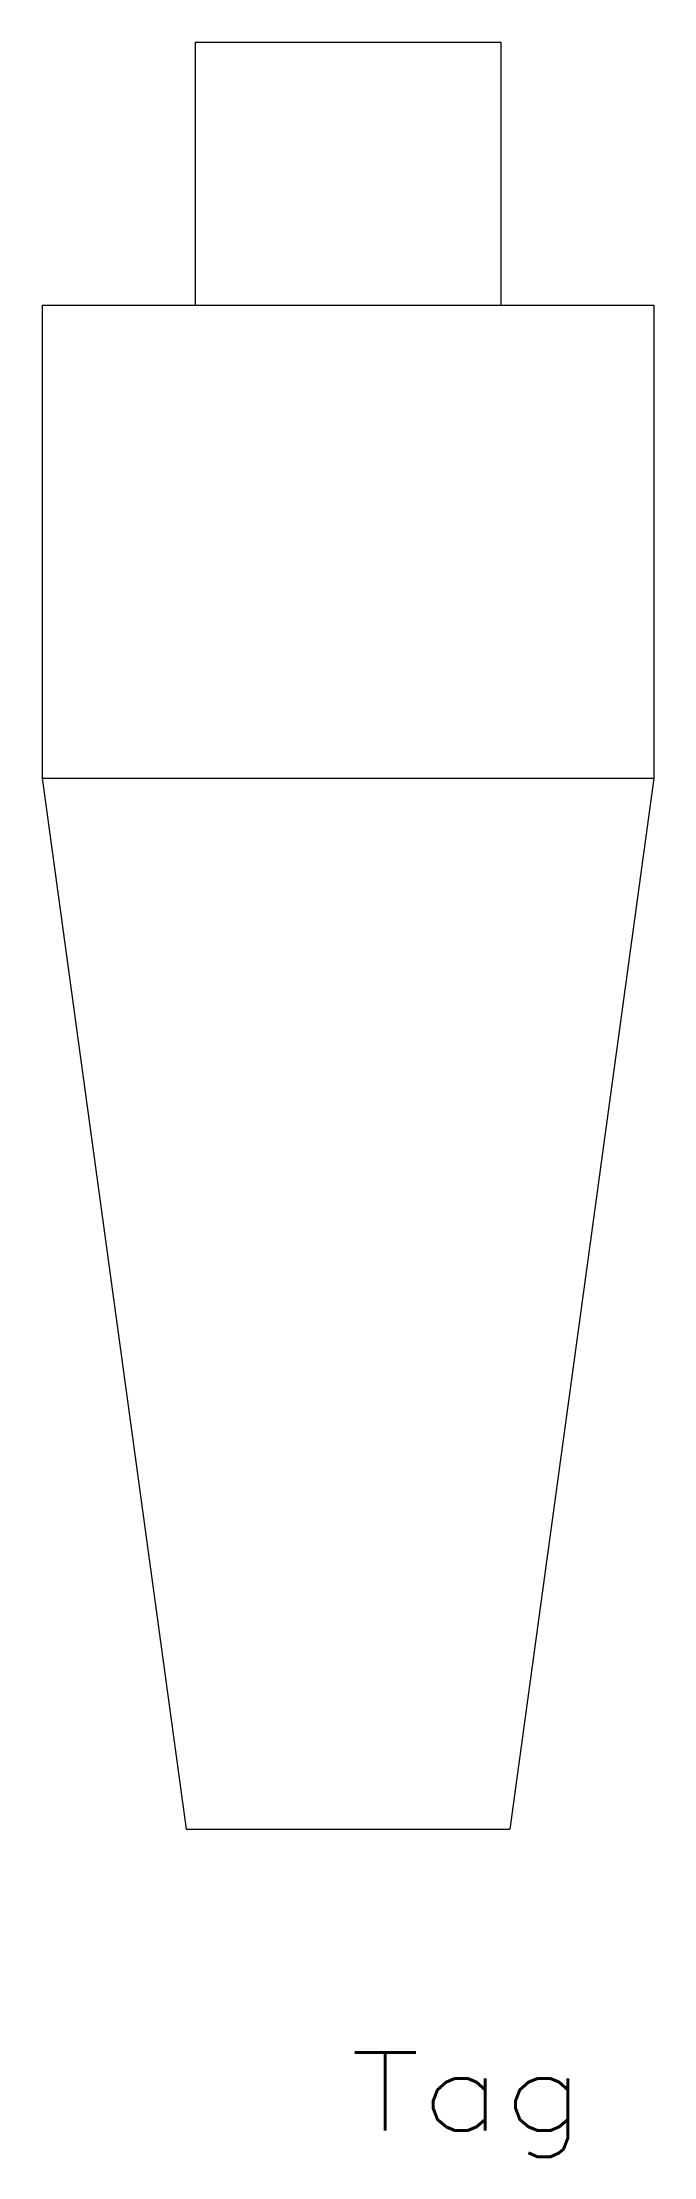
# Model space of a CAD drawing. Header units: inches. Extents: x -5 to 5, y -19.8 to 14.5.
import ezdxf
from ezdxf.enums import TextEntityAlignment as Align

# ---------------------------------------------------------------- set-up
doc = ezdxf.new("R2010")
doc.units = ezdxf.units.IN
doc.header["$MEASUREMENT"] = 0
doc.layers.get('0').update_dxf_attribs({"lineweight": 0})
doc.styles.add('_TCW_TXTSTY_1', font='TXT.SHX')

msp = doc.modelspace()

# ---------------------------------------------------------------- linework, layer by layer
at = {"linetype": 'Continuous'}
for p, q in [((-2.484, 14.544), (2.48, 14.544)), ((-2.484, 14.544), (-2.484, 10.276)), ((2.48, 14.544), (2.48, 10.276)), ((-4.966, 10.276), (-4.966, 2.594)), ((-4.966, 10.276), (4.962, 10.276)), ((4.962, 10.276), (4.962, 2.594)), ((-4.966, 2.594), (4.962, 2.594)), ((-4.966, 2.594), (-2.63, -14.477)), ((4.962, 2.594), (2.626, -14.477)), ((-2.63, -14.477), (2.626, -14.477))]:
    msp.add_line(p, q, dxfattribs=at)

# ---------------------------------------------------------------- texts
at = {"color": 7, "linetype": 'Continuous', "style": '_TCW_TXTSTY_1', "width": 1.166667}
msp.add_text('Tag', height=1.27, dxfattribs=at).set_placement((0.039, -19.374), (3.849, -19.374), align=Align.FIT)

doc.saveas('drawing.dxf')
